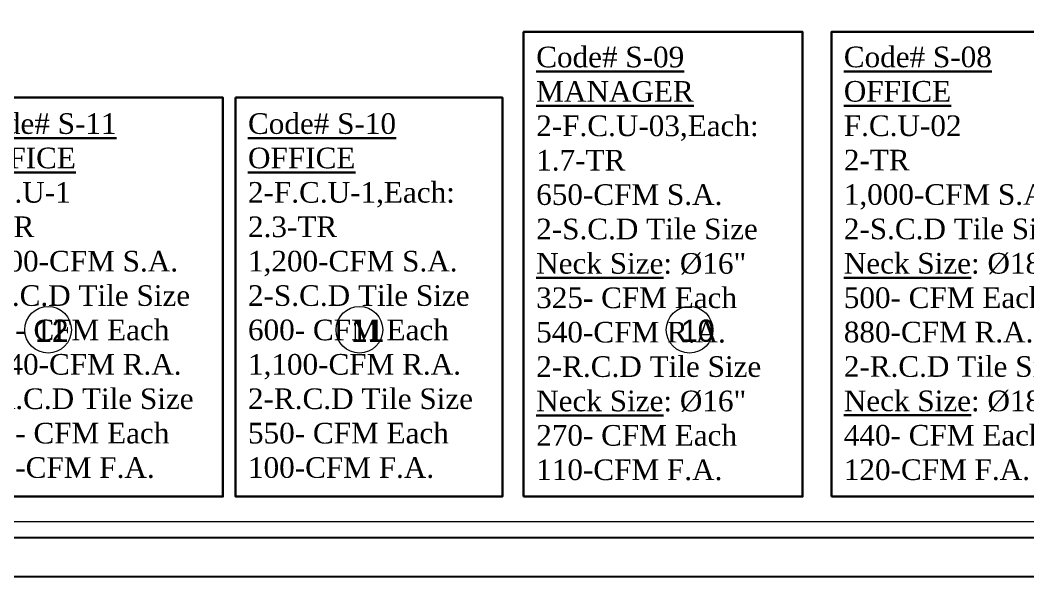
# Model space of a CAD drawing. Extents: x -432 to -365, y -145 to 173.
# Drawn here: x -422.92 to -410.72, y -65.47 to -58.73 of the extents above; entities that cross this region are included whole.
import ezdxf

# ---------------------------------------------------------------- set-up
doc = ezdxf.new("R2010")
doc.units = 0
doc.header["$MEASUREMENT"] = 0
doc.layers.add('AC-TEXT', color=15, linetype='Continuous', lineweight=30)
doc.layers.add('AXIS-TXT', color=171, linetype='Continuous', lineweight=20)
doc.layers.add('fram', color=252, linetype='Continuous')
doc.layers.add('WALL', color=4, linetype='Continuous')
doc.styles.add('AC', font='romans.shx', dxfattribs={"height": 0.2})
doc.styles.add('ARABY', font='sosa.shx')

msp = doc.modelspace()

# ---------------------------------------------------------------- linework, layer by layer
at = {"layer": 'AC-TEXT', "color": 34, "linetype": 'Continuous'}
for points in [[(-416.824, -64.5), (-413.445, -64.5), (-413.445, -58.87), (-416.824, -58.87)], [(-413.096, -64.5), (-409.718, -64.5), (-409.718, -58.87), (-413.096, -58.87)], [(-423.702, -59.665), (-420.468, -59.665), (-420.468, -64.5), (-423.702, -64.5)], [(-420.315, -59.665), (-417.082, -59.665), (-417.082, -64.5), (-420.315, -64.5)]]:
    msp.add_lwpolyline(points, close=True, dxfattribs=at)
at = {"layer": 'AXIS-TXT'}
for centre in [(-422.586, -62.478), (-418.814, -62.478), (-414.814, -62.478)]:
    msp.add_circle(centre, 0.282, dxfattribs=at)
at = {"layer": 'fram'}
msp.add_line((-431.049, -64.995), (-367.003, -64.995), dxfattribs=at)
for points in [[(-431.526, -27.472), (-366.526, -27.472), (-366.526, -65.472), (-431.526, -65.472)], [(-374.58, -27.949), (-431.049, -27.949), (-431.049, -64.995), (-374.58, -64.995)]]:
    msp.add_lwpolyline(points, close=True, dxfattribs=at)
at = {"layer": 'WALL', "color": 252, "linetype": 'Continuous'}
msp.add_lwpolyline([(-374.772, -28.141, 0.0192, 0.0192, 0), (-430.857, -28.141, 0.0192, 0.0192, 0), (-430.857, -64.803, 0.0192, 0.0192, 0), (-374.772, -64.803, 0.0192, 0.0192, 0)], format="xyseb", close=True, dxfattribs=at)

# ---------------------------------------------------------------- texts
at = {"layer": 'AC-TEXT', "color": 34, "linetype": 'Continuous', "char_height": 0.25, "width": 3.95146, "attachment_point": 7, "style": 'AC'}
for s, insert in [('\\A1;{\\fTimes New Roman|b0|i0|c0|p18;\\L\\C3;Code# S-09\\PMANAGER\\P\\l\\C256;2-F.C.U-03,Each:\\C34;\\P1.7-TR\\P\\C256;650-CFM S.A.\\P\\pt0;\\C34;2-S.C.D Tile Size\\P\\LNeck Size\\l: %%C16" \\P325- CFM Each\\P\\C256;540-CFM R.A.\\C34; \\P\\ptz;2-R.C.D Tile Size\\P\\LNeck Size\\l: %%C16"\\P270- CFM Each \\P\\C256;110-CFM F.A.}', (-416.672, -64.305)), ('\\A1;{\\fTimes New Roman|b0|i0|c0|p18;\\L\\C3;Code# S-08\\POFFICE\\P\\l\\C256;F.C.U-02\\L\\C3;\\P\\l\\C34;2-TR\\P\\C256;1,000-CFM S.A.\\P\\pt0;\\C34;2-S.C.D Tile Size \\P\\LNeck Size\\l: %%C18"\\P500- CFM Each\\P\\C256;880-CFM R.A.\\C34; \\P\\ptz;2-R.C.D Tile Size\\P\\LNeck Size\\l: %%C18"\\P440- CFM Each \\P\\C256;120-CFM F.A.}', (-412.945, -64.304)), ('\\A1;{\\fTimes New Roman|b0|i0|c0|p18;\\L\\C3;Code# S-11\\POFFICE\\P\\l\\C256;F.C.U-1\\C34;\\P3-TR\\P\\C256;1,200-CFM S.A.\\P\\pt0;\\C34;2-S.C.D Tile Size\\P600- CFM Each\\P\\C256;1,040-CFM R.A.\\C34; \\P\\ptz;2-R.C.D Tile Size\\P520- CFM Each \\P\\C256;160-CFM F.A.}', (-423.55, -64.278)), ('\\A1;{\\fTimes New Roman|b0|i0|c0|p18;\\L\\C3;Code# S-10\\POFFICE\\P\\l\\C256;2-F.C.U-1,Each:\\C34;\\P2.3-TR\\P\\C256;1,200-CFM S.A.\\P\\pt0;\\C34;2-S.C.D Tile Size\\P600- CFM Each\\P\\C256;1,100-CFM R.A.\\C34; \\P\\ptz;2-R.C.D Tile Size\\P550- CFM Each \\P\\C256;100-CFM F.A.}', (-420.164, -64.278))]:
    msp.add_mtext(s, dxfattribs=dict(at, insert=insert))
at = {"layer": 'AXIS-TXT', "style": 'ARABY'}
for s, p in [('12', (-422.742, -62.625, 0)), ('11', (-418.916, -62.625, 0)), ('10', (-414.916, -62.625, 0))]:
    msp.add_text(s, height=0.27, dxfattribs=at).set_placement(p)

doc.saveas('drawing.dxf')
